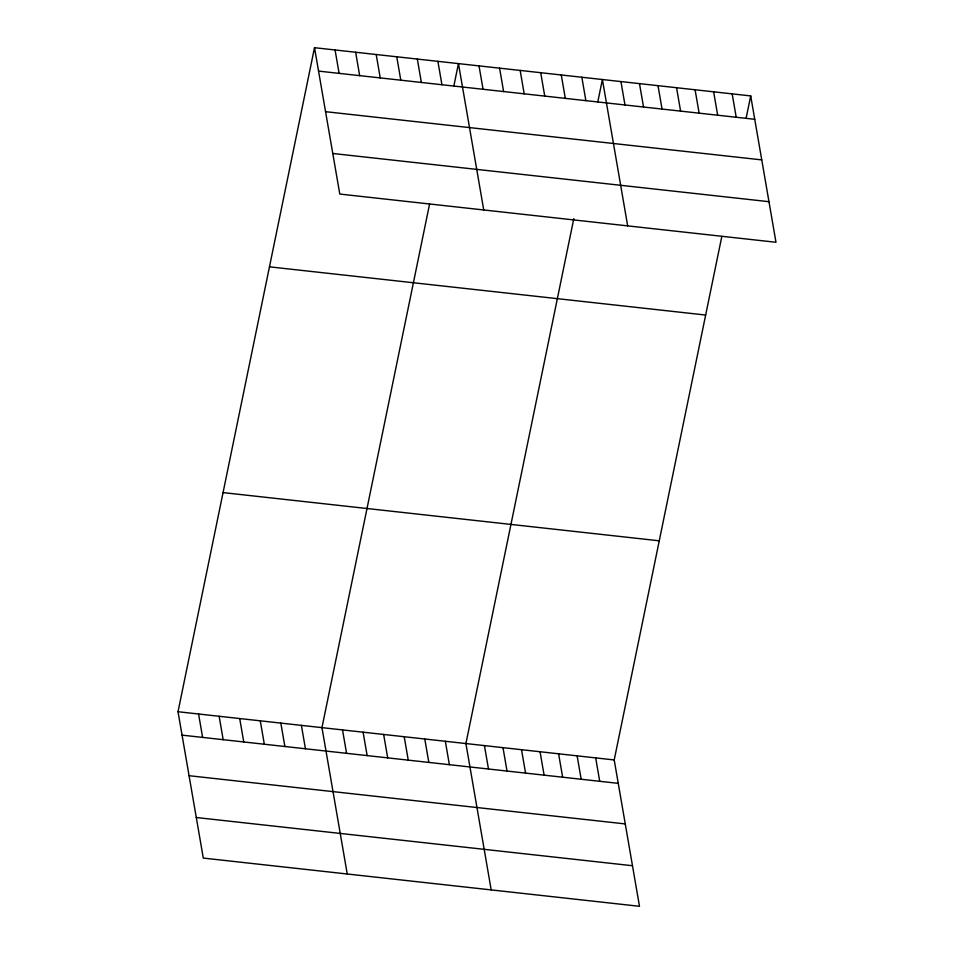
<?xml version="1.0" encoding="UTF-8"?>
<svg xmlns="http://www.w3.org/2000/svg" width="954" height="954" viewBox="0 0 954 954"><rect width="100%" height="100%" fill="white"/><g stroke="black" fill="none" stroke-linecap="round" stroke-linejoin="round"><path stroke-width="1.43" d="M721.832 236.377L614.209 759.944L639.49 906.3L203.297 858.087L178.016 711.732L314.51 47.7L750.703 95.913L775.984 242.268L339.791 194.056L314.51 47.7M429.574 204.084L321.963 727.64L347.244 873.995M453.83 86.087L458.457 63.608L483.738 209.963M573.819 218.585L465.91 743.56L491.191 889.903M597.776 101.995L602.403 79.516L627.672 225.871M746.088 118.391L750.703 95.913M318.553 71.097L754.745 119.31M325.552 111.678L761.757 159.89M332.779 153.475L768.972 201.688M269.469 266.834L705.662 315.047M223.057 492.598L659.25 540.811M178.016 711.732L614.209 759.944M182.059 735.14L618.252 783.353M189.071 775.709L625.264 823.922M196.285 817.518L632.49 865.731M732.171 93.862L736.214 117.27M713.628 91.811L717.67 115.219M695.084 89.759L699.127 113.168M676.553 87.72L680.596 111.117M658.01 85.669L662.052 109.066M639.478 83.618L643.521 107.015M620.935 81.567L624.977 104.976M581.833 77.25L585.875 100.647M561.274 74.972L565.317 98.381M540.703 72.707L544.746 96.104M520.145 70.429L524.187 93.826M499.574 68.151L503.617 91.56M479.015 65.886L483.058 89.282M595.678 757.893L599.72 781.302M577.134 755.842L581.177 779.251M558.603 753.803L562.645 777.2M437.886 61.342L441.929 84.739M540.059 751.752L544.102 775.149M417.327 59.065L421.37 82.461M521.516 749.701L525.559 773.098M396.757 56.787L400.799 80.196M502.985 747.65L507.027 771.059M376.198 54.521L380.241 77.918M484.441 745.599L488.484 769.007M355.639 52.243L359.682 75.652M335.069 49.978L339.111 73.375M445.339 741.282L449.382 764.679M424.78 739.004L428.823 762.413M404.21 736.738L408.252 760.135M383.651 734.461L387.694 757.87M363.092 732.195L367.135 755.592M342.522 729.917L346.564 753.314M301.392 725.374L305.435 748.771M280.834 723.096L284.876 746.505M260.275 720.83L264.318 744.227M239.704 718.553L243.747 741.95M219.146 716.275L223.188 739.684M198.575 714.009L202.618 737.406"/></g></svg>
